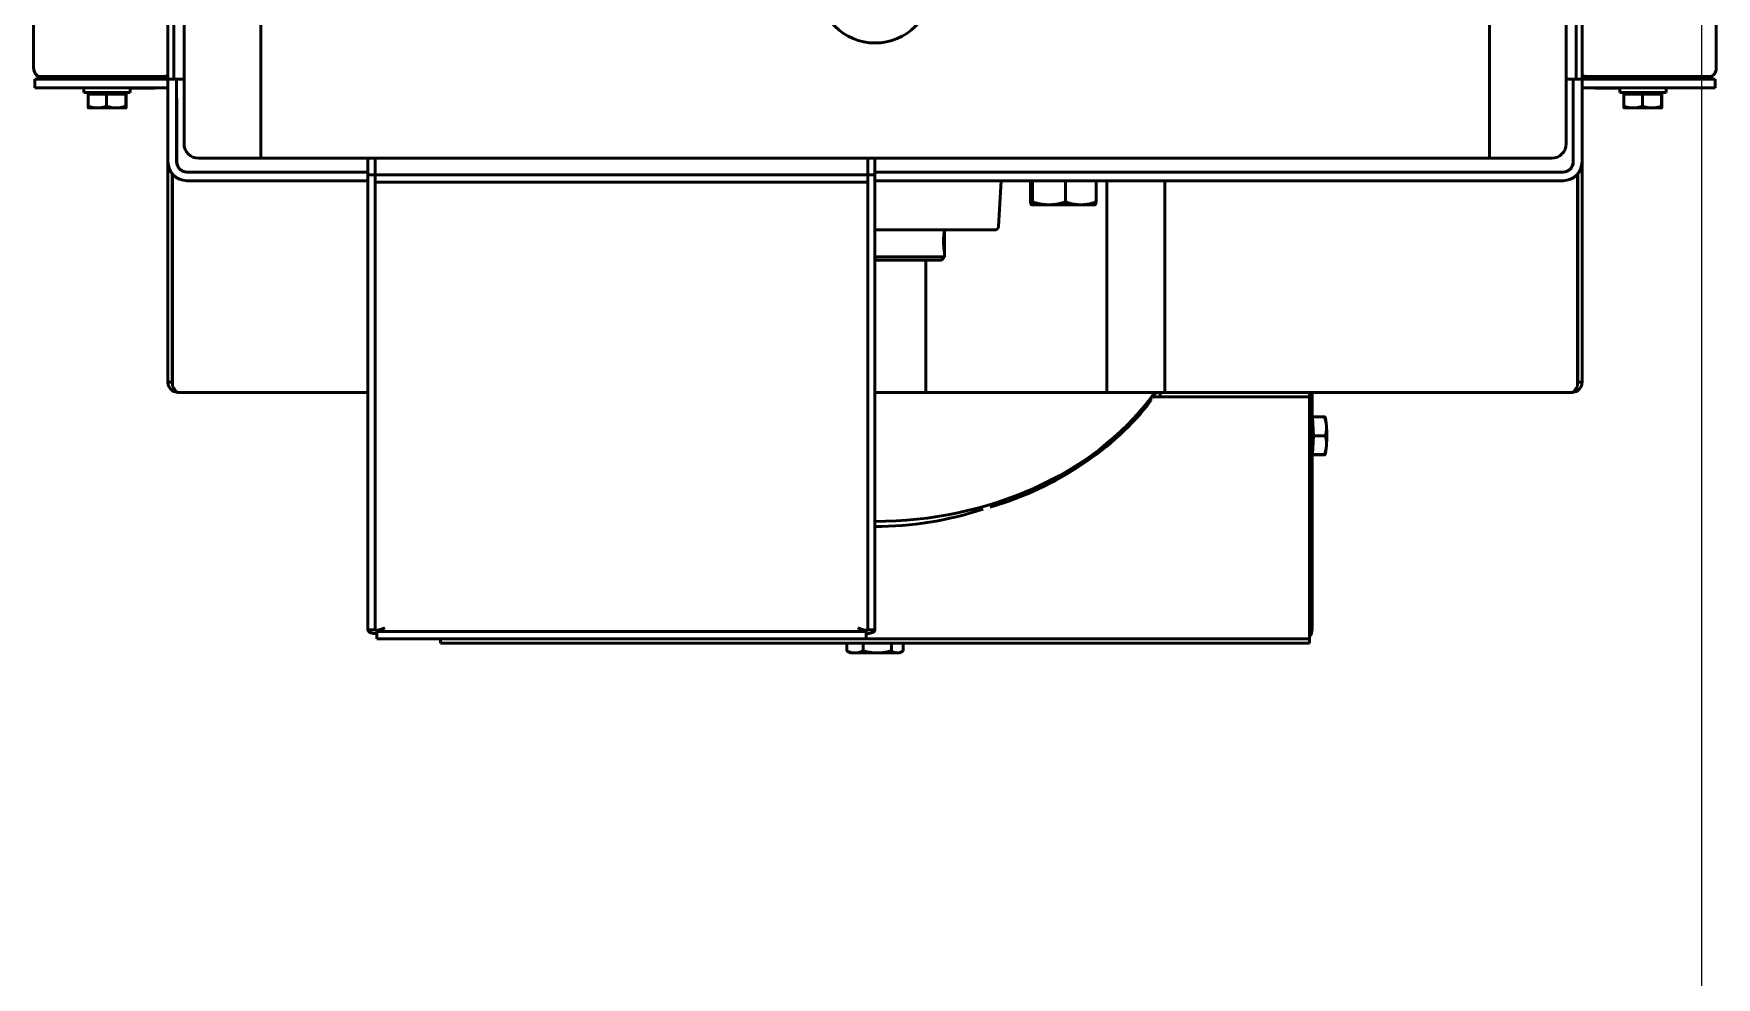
# Model space of a CAD drawing. Extents: x -3873 to 164127, y 7129 to 96529.
# Drawn here: x 50371 to 50951, y 56636 to 56961 of the extents above; entities that cross this region are included whole.
import ezdxf

# ---------------------------------------------------------------- set-up
doc = ezdxf.new("R2010")
doc.units = 0
doc.layers.get('0').update_dxf_attribs({"linetype": 'CONTINUOUS'})
doc.layers.add('LAYOUT Kromeka', color=1, linetype='CONTINUOUS', lineweight=5)
doc.layers.add('Visible (ISO)', color=7, linetype='CONTINUOUS', lineweight=50)

# ---------------------------------------------------------------- blocks, each defined once
blk = doc.blocks.new('defeathering_gibletpump_murzan_4b1')
at = {"ltscale": 20}
blk.add_line((490.000175, 374.999995), (0.000005, 375.000005), dxfattribs=at)
blk = doc.blocks.new('FP02-1500_Feet_deskinner')
at = {"layer": 'Visible (ISO)', "color": 0}
for p, q in [((-9.77, 1897.98), (-9.77, 1900.62)), ((-8.5, 1901.38), (-9.36, 1900.88)), ((-6.95, 1901.38), (-8.5, 1901.38)), ((0.77, 1901.38), (-6.95, 1901.38)), ((-4.12, 1897.98), (-4.12, 1900.62)), ((7.72, 1901.38), (0.77, 1901.38)), ((5.66, 1897.98), (5.66, 1900.62)), ((8.5, 1901.38), (7.72, 1901.38)), ((8.5, 1901.38), (9.36, 1900.88)), ((9.77, 1897.98), (9.77, 1900.62)), ((-175, 1736.48), (-175, 1893.41)), ((-175, 1893.41), (-172.5, 1893.41)), ((-172.5, 1736.48), (-172.5, 1893.41)), ((-171.93, 1896.48), (-3.07, 1896.48)), ((-171.93, 1893.98), (-171.93, 1896.48)), ((-171.93, 1893.98), (-3.07, 1893.98)), ((-150, 1897.98), (150, 1897.98)), ((-150, 1896.48), (-150, 1897.98)), ((-3.07, 1893.98), (-3.07, 1896.48)), ((150, 1896.48), (-3.07, 1896.48)), ((-3.07, 1896.48), (150, 1896.48)), ((0, 1893.41), (-2.5, 1893.41)), ((-2.5, 1736.48), (-2.5, 1893.41)), ((0, 1736.48), (0, 1893.41)), ((150, 1896.48), (150, 1897.98)), ((150, 1896.48), (150, 1812.98)), ((150.83, 1811.48), (150.83, 1893.08)), ((150.83, 1833), (154.36, 1833)), ((150.96, 1832.96), (150.83, 1832.97)), ((150.96, 1832.96), (155.06, 1832.96)), ((151.31, 1826.44), (150.96, 1832.96)), ((155.39, 1832.89), (155.34, 1832.97)), ((150.96, 1819.96), (151.31, 1826.44)), ((151.31, 1826.44), (155.41, 1826.44)), ((150.83, 1819.97), (150.96, 1819.96)), ((150.96, 1819.96), (155.06, 1819.96)), ((155.39, 1820.07), (155.33, 1819.97)), ((95.25, 1813.92), (95.25, 1814.28)), ((95.25, 1813.36), (95.25, 1813.92)), ((96.31, 1812.98), (96.23, 1812.98)), ((96.31, 1812.98), (96.31, 1811.97)), ((96.31, 1812.98), (150, 1812.98)), ((98.43, 1812.98), (98.43, 1812.39)), ((98.43, 1812.98), (150, 1812.98)), ((98.43, 1812.39), (98.43, 1811.48)), ((150, 1812.98), (150, 1811.48)), ((-244, 1807.98), (-244, 1731.98)), ((-243.71, 1807.98), (-244, 1807.98)), ((-242.5, 1807.98), (-243.71, 1807.98)), ((-242.5, 1736.13), (-242.5, 1807.98)), ((-242.43, 1736.22), (-242.43, 1809.32)), ((-240.5, 1811.48), (-175, 1811.48)), ((98.43, 1811.48), (0, 1811.48)), ((17.5, 1811.48), (17.5, 1765.88)), ((80, 1811.48), (80, 1738.48)), ((150, 1811.48), (98.43, 1811.48)), ((100, 1811.48), (100, 1738.48)), ((150, 1811.48), (150.83, 1811.48)), ((150.83, 1811.48), (240.5, 1811.48)), ((242.43, 1736.22), (242.43, 1809.32)), ((243.71, 1807.98), (242.5, 1807.98)), ((242.5, 1807.98), (242.5, 1736.13)), ((244, 1807.98), (243.71, 1807.98)), ((244, 1731.98), (244, 1807.98)), ((0, 1765.88), (22.9, 1765.88)), ((22.9, 1765.88), (24, 1764.78)), ((0, 1764.78), (24, 1764.78)), ((23.96, 1763.12), (23.96, 1755.63)), ((24, 1763.34), (23.99, 1763.35)), ((24, 1764.78), (24, 1763.42)), ((24, 1763.34), (24, 1755.48)), ((0, 1755.48), (41.36, 1755.48)), ((42.62, 1754.28), (43.55, 1738.48)), ((53.66, 1738.58), (53.66, 1745.8)), ((54, 1746.78), (53.98, 1746.77)), ((54.02, 1746.78), (54, 1746.78)), ((60.05, 1746.78), (54.02, 1746.78)), ((54.38, 1738.58), (54.38, 1745.8)), ((71.03, 1746.78), (60.05, 1746.78)), ((65.72, 1738.58), (65.72, 1745.8)), ((76, 1746.78), (71.03, 1746.78)), ((76, 1746.78), (76.02, 1746.77)), ((76.34, 1738.58), (76.34, 1745.8)), ((-237.5, 1738.48), (-175, 1738.48)), ((-175, 1736.48), (-175, 1735.48)), ((-175, 1736.48), (-172.5, 1736.48)), ((-172.5, 1738.98), (-2.5, 1738.98)), ((-172.5, 1736.48), (-172.5, 1738.98)), ((-172.5, 1730.73), (-172.5, 1736.48)), ((-172.5, 1736.48), (-2.5, 1736.48)), ((-2.5, 1736.48), (-2.5, 1738.98)), ((0, 1736.48), (-2.5, 1736.48)), ((-2.5, 1736.48), (-2.5, 1730.73)), ((0, 1738.48), (237.5, 1738.48)), ((0, 1736.48), (0, 1735.48)), ((54.38, 1738.58), (53.66, 1738.58)), ((65.72, 1738.58), (54.38, 1738.58)), ((54.95, 1738.58), (54.95, 1738.48)), ((76.34, 1738.58), (65.72, 1738.58)), ((75.05, 1738.58), (75.05, 1738.48)), ((-244, 1703.48), (-244, 1731.98)), ((-241, 1703.48), (-241, 1731.98)), ((-240.93, 1709.98), (-240.93, 1731.98)), ((-237.5, 1735.48), (-175, 1735.48)), ((-233.46, 1730.73), (-215.46, 1730.73)), ((-215.46, 1730.73), (-211.96, 1730.73)), ((-211.54, 1730.73), (-211.96, 1730.73)), ((-211.96, 1577.36), (-211.96, 1730.73)), ((-211.54, 1730.73), (-180.1, 1730.73)), ((-178.91, 1730.73), (-180.1, 1730.73)), ((-178.91, 1730.73), (-120.82, 1730.73)), ((-175, 1735.48), (-175, 1731.98)), ((-175, 1730.73), (-175, 1731.98)), ((-119.04, 1730.73), (-120.82, 1730.73)), ((-119.04, 1730.73), (-43.14, 1730.73)), ((-41.04, 1730.73), (-43.14, 1730.73)), ((-41.04, 1730.73), (41.12, 1730.73)), ((0, 1735.48), (237.5, 1735.48)), ((0, 1731.98), (0, 1735.48)), ((0, 1731.98), (0, 1730.73)), ((43.22, 1730.73), (41.12, 1730.73)), ((43.22, 1730.73), (119.12, 1730.73)), ((120.9, 1730.73), (119.12, 1730.73)), ((120.9, 1730.73), (178.99, 1730.73)), ((180.18, 1730.73), (178.99, 1730.73)), ((180.18, 1730.73), (211.62, 1730.73)), ((212.04, 1730.73), (211.62, 1730.73)), ((212.04, 1730.73), (215.54, 1730.73)), ((212.04, 1577.36), (212.04, 1730.73)), ((215.54, 1730.73), (233.54, 1730.73)), ((240.93, 1709.98), (240.93, 1731.98)), ((241, 1731.98), (241, 1703.48)), ((244, 1731.98), (244, 1703.48)), ((-238.46, 1464.48), (-238.46, 1725.73)), ((238.54, 1456.48), (238.54, 1725.73)), ((-268.38, 1713.38), (-271.5, 1713.38)), ((-271.5, 1713.38), (-271.5, 1713.38)), ((-261.88, 1713.38), (-268.38, 1713.38)), ((-258.5, 1713.38), (-261.88, 1713.38)), ((-258.5, 1713.38), (-258.5, 1713.38)), ((-258.5, 1713.38), (-258.5, 1713.38)), ((261.62, 1713.38), (258.5, 1713.38)), ((258.5, 1713.38), (258.5, 1713.38)), ((268.12, 1713.38), (261.62, 1713.38)), ((271.5, 1713.38), (268.12, 1713.38)), ((271.5, 1713.38), (271.5, 1713.38)), ((271.5, 1713.38), (271.5, 1713.38)), ((-257, 1708.08), (-273, 1708.08)), ((-273, 1708.08), (-273, 1706.48)), ((-271.59, 1708.68), (-271.59, 1712.8)), ((-265.17, 1708.68), (-271.59, 1708.68)), ((-270.7, 1708.68), (-270.7, 1708.08)), ((-265.17, 1708.68), (-265.17, 1712.8)), ((-258.59, 1708.68), (-265.17, 1708.68)), ((-259.3, 1708.68), (-259.3, 1708.08)), ((-258.59, 1708.68), (-258.59, 1712.8)), ((-258.41, 1708.68), (-258.59, 1708.68)), ((-258.41, 1708.68), (-258.41, 1712.8)), ((-257, 1708.08), (-257, 1706.48)), ((-240.93, 1709.98), (-241, 1709.98)), ((241, 1709.98), (240.93, 1709.98)), ((273, 1708.08), (257, 1708.08)), ((257, 1708.08), (257, 1706.48)), ((258.41, 1708.68), (258.41, 1712.8)), ((264.83, 1708.68), (258.41, 1708.68)), ((259.3, 1708.68), (259.3, 1708.08)), ((264.83, 1708.68), (264.83, 1712.8)), ((271.41, 1708.68), (264.83, 1708.68)), ((270.7, 1708.68), (270.7, 1708.08)), ((271.41, 1708.68), (271.41, 1712.8)), ((271.59, 1708.68), (271.41, 1708.68)), ((271.59, 1708.68), (271.59, 1712.8)), ((273, 1708.08), (273, 1706.48)), ((-290, 1706.48), (-244, 1706.48)), ((-290, 1706.48), (-290, 1703.48)), ((-290, 1703.48), (-244, 1703.48)), ((-245.1, 1702.48), (-288.23, 1702.48)), ((-248.5, 1706.58), (-257, 1706.58)), ((-248.5, 1706.58), (-248.5, 1706.48)), ((-244, 1702.48), (-245.1, 1702.48)), ((-244, 1703.48), (-241, 1703.48)), ((-242, 1703.48), (-244, 1703.48)), ((-244, 1703.48), (-244, 1464.48)), ((-242, 1703.48), (-242, 1464.48)), ((-238.5, 1703.48), (-241, 1703.48)), ((-238.46, 1703.48), (-238.5, 1703.48)), ((238.54, 1703.48), (241, 1703.48)), ((244, 1703.48), (241, 1703.48)), ((242, 1703.48), (244, 1703.48)), ((242, 1456.48), (242, 1703.48)), ((244, 1706.48), (290, 1706.48)), ((244, 1703.48), (290, 1703.48)), ((244, 1456.48), (244, 1703.48)), ((245.1, 1702.48), (244, 1702.48)), ((288.23, 1702.48), (245.1, 1702.48)), ((257, 1706.58), (248.5, 1706.58)), ((248.5, 1706.58), (248.5, 1706.48)), ((290, 1706.48), (290, 1703.48)), ((-290.35, 1699.48), (-290.35, 1657.48)), ((290.35, 1657.48), (290.35, 1699.48))]:
    blk.add_line(p, q, dxfattribs=at)
blk.add_circle((0.04, 1671.48), 19.5, dxfattribs=at)
for centre, radius, start, end in [((41.36, 1754.22), 1.26, 3, 90), ((-237.5, 1731.98), 6.5, 90, 180), ((237.5, 1731.98), 6.5, 0, 90), ((-237.5, 1731.98), 3.5, 90, 180), ((-233.46, 1725.73), 5, 90, 180), ((233.54, 1725.73), 5, 0, 90), ((237.5, 1731.98), 3.5, 0, 90), ((-286.5, 1699.98), 3.5, 90, 143.54541), ((286.5, 1699.98), 3.5, 36.45459, 90)]:
    blk.add_arc(centre, radius, start, end, dxfattribs=at)
for centre, major_axis, ratio, start_param, end_param in [((145.96, 1893.08), (0, 4.9), 0.995607, 4.712389, 5.305945), ((0, 1665.79), (-0.02, -191.99), 0.781286, 2.890514, 3.141698), ((0, 1768.59), (110.91, 0), 0.788011, 0.537793, 1.570796), ((0, 1769.52), (-110.91, 0), 0.788011, 3.680047, 4.345685), ((150.61, 1826.48), (0, 5.7), 0.093633, 3.582624, 5.842154), ((155.29, 1826.48), (0, 6.5), 0.093633, 5.231191, 6.119564), ((155.29, 1826.48), (0, -6.5), 0.093633, 1.042401, 2.089599), ((155.29, 1826.48), (0, -6.5), 0.093633, 0.163622, 1.042401), ((0, 1665.79), (-0.02, -191.99), 0.781286, 2.444494, 2.447764), ((-288.23, 1699.48), (0, 3), 0.707107, 0, 1.570796), ((-245.1, 1699.48), (0, 3), 0.707107, 5.738743, 6.283185), ((245.1, 1699.48), (0, 3), 0.707107, 0, 0.544443), ((288.23, 1699.48), (0, 3), 0.707107, 4.712389, 6.283185)]:
    blk.add_ellipse(centre, major_axis=major_axis, ratio=ratio, start_param=start_param, end_param=end_param, dxfattribs=at)
for points, weights in [([(-6.95, 1901.38), (-8.26, 1901.38), (-9.77, 1900.62)], [1, 1.0379548493, 1]), ([(-9.77, 1900.62), (-9.56, 1900.76), (-9.36, 1900.88)], [1, 1.00702979296, 1.01145554506]), ([(-4.12, 1900.62), (-5.63, 1901.38), (-6.95, 1901.38)], [1, 1.0379548493, 1]), ([(0.77, 1901.38), (-1.5, 1901.38), (-4.12, 1900.62)], [1, 1.0379548493, 1]), ([(5.66, 1900.62), (3.04, 1901.38), (0.77, 1901.38)], [1, 1.0379548493, 1]), ([(7.72, 1901.38), (6.76, 1901.38), (5.66, 1900.62)], [1, 1.0379548493, 1]), ([(9.77, 1900.62), (8.67, 1901.38), (7.72, 1901.38)], [1, 1.0379548493, 1]), ([(155.29, 1832.98), (155.13, 1832.99), (154.36, 1833)], [1, 1.0379548493, 1]), ([(155.06, 1832.96), (155.45, 1832.97), (155.29, 1832.98)], [1, 1.0379548493, 1]), ([(155.81, 1829.7), (155.73, 1831.21), (155.06, 1832.96)], [1, 1.0379548493, 1]), ([(155.41, 1826.44), (155.9, 1828.19), (155.81, 1829.7)], [1, 1.0379548493, 1]), ([(155.81, 1823.2), (155.89, 1824.71), (155.41, 1826.44)], [1, 1.0379548493, 1]), ([(155.06, 1819.96), (155.73, 1821.7), (155.81, 1823.2)], [1, 1.0379548493, 1]), ([(155.33, 1819.97), (155.33, 1819.97), (155.06, 1819.96)], [1.01615089014, 1.02630138162, 1]), ([(54.02, 1746.78), (53.85, 1746.78), (53.66, 1745.8)], [1, 1.0379548493, 1]), ([(54.38, 1745.8), (54.19, 1746.78), (54.02, 1746.78)], [1, 1.0379548493, 1]), ([(60.05, 1746.78), (57.42, 1746.78), (54.38, 1745.8)], [1, 1.0379548493, 1]), ([(65.72, 1745.8), (62.68, 1746.78), (60.05, 1746.78)], [1, 1.0379548493, 1]), ([(71.03, 1746.78), (68.57, 1746.78), (65.72, 1745.8)], [1, 1.0379548493, 1]), ([(76.34, 1745.8), (73.5, 1746.78), (71.03, 1746.78)], [1, 1.0379548493, 1]), ([(76.02, 1746.77), (76.17, 1746.68), (76.34, 1745.8)], [1.00699426533, 1.03405752754, 1]), ([(-268.38, 1713.38), (-269.87, 1713.38), (-271.59, 1712.8)], [1, 1.0379548493, 1]), ([(-271.59, 1712.8), (-271.54, 1713.36), (-271.5, 1713.38)], [1, 1.03636163672, 1.00305267012]), ([(-265.17, 1712.8), (-266.89, 1713.38), (-268.38, 1713.38)], [1, 1.0379548493, 1]), ([(-261.88, 1713.38), (-263.41, 1713.38), (-265.17, 1712.8)], [1, 1.0379548493, 1]), ([(-258.59, 1712.8), (-260.35, 1713.38), (-261.88, 1713.38)], [1, 1.0379548493, 1]), ([(-258.5, 1713.38), (-258.54, 1713.38), (-258.59, 1712.8)], [1, 1.0379548493, 1]), ([(-258.41, 1712.8), (-258.46, 1713.38), (-258.5, 1713.38)], [1, 1.0379548493, 1]), ([(261.62, 1713.38), (260.13, 1713.38), (258.41, 1712.8)], [1, 1.0379548493, 1]), ([(258.41, 1712.8), (258.46, 1713.36), (258.5, 1713.38)], [1, 1.03636163672, 1.00305267012]), ([(264.83, 1712.8), (263.11, 1713.38), (261.62, 1713.38)], [1, 1.0379548493, 1]), ([(268.12, 1713.38), (266.59, 1713.38), (264.83, 1712.8)], [1, 1.0379548493, 1]), ([(271.41, 1712.8), (269.65, 1713.38), (268.12, 1713.38)], [1, 1.0379548493, 1]), ([(271.5, 1713.38), (271.46, 1713.38), (271.41, 1712.8)], [1, 1.0379548493, 1]), ([(271.59, 1712.8), (271.54, 1713.38), (271.5, 1713.38)], [1, 1.0379548493, 1])]:
    blk.add_rational_spline(points, weights, degree=2, dxfattribs=at)
for points in [[(-175, 1893.41), (-175, 1893.61), (-174.9, 1893.8), (-174.7, 1893.98)], [(-169.1, 1892.67), (-170.04, 1893.48), (-170.99, 1893.98), (-171.93, 1893.98)], [(-5.9, 1892.67), (-4.96, 1893.48), (-4.01, 1893.98), (-3.07, 1893.98)], [(-244, 1807.98), (-244, 1808.36), (-243.94, 1808.74), (-243.81, 1809.11)], [(-242.43, 1808.51), (-242.48, 1808.33), (-242.5, 1808.16), (-242.5, 1807.98)], [(242.43, 1808.51), (242.48, 1808.33), (242.5, 1808.16), (242.5, 1807.98)], [(244, 1807.98), (244, 1808.36), (243.94, 1808.74), (243.81, 1809.11)], [(23.96, 1763.12), (23.99, 1763.32), (24, 1763.42), (24, 1763.42)], [(23.98, 1755.48), (23.97, 1755.52), (23.97, 1755.57), (23.96, 1755.63)], [(-240.93, 1731.98), (-240.92, 1732.29), (-240.9, 1732.59), (-240.88, 1732.9)], [(240.88, 1732.9), (240.9, 1732.59), (240.92, 1732.29), (240.93, 1731.98)], [(-244, 1706.98), (-244, 1706.81), (-244.02, 1706.64), (-244.07, 1706.48)], [(244, 1706.98), (244, 1706.81), (244.02, 1706.64), (244.07, 1706.48)]]:
    blk.add_open_spline(points, degree=3, dxfattribs=at)
for points, knots in [([(-174.7, 1893.98), (-174.36, 1894.28), (-173.74, 1894.52), (-172.92, 1894.62), (-172.62, 1894.65), (-172.28, 1894.67), (-171.93, 1894.67)], [-0.7961055, -0.7961055, -0.7961055, -0.7961055, -0.4482644, -0.4482644, -0.4482644, -0.3190114, -0.3190114, -0.3190114, -0.3190114]), ([(-169.1, 1892.67), (-170.23, 1893.27), (-171.34, 1893.5), (-171.95, 1893.51), (-172.31, 1893.52), (-172.5, 1893.47), (-172.5, 1893.41)], [0, 0, 0, 0, 0.633249, 0.633249, 0.633249, 1, 1, 1, 1]), ([(-5.9, 1892.67), (-4.77, 1893.27), (-3.66, 1893.5), (-3.05, 1893.51), (-2.69, 1893.52), (-2.5, 1893.47), (-2.5, 1893.41)], [0, 0, 0, 0, 0.633249, 0.633249, 0.633249, 1, 1, 1, 1]), ([(0, 1893.41), (0, 1893.94), (-0.78, 1894.46), (-2.08, 1894.62), (-2.38, 1894.65), (-2.72, 1894.67), (-3.07, 1894.67)], [-1, -1, -1, -1, -0.4482644, -0.4482644, -0.4482644, -0.3190114, -0.3190114, -0.3190114, -0.3190114]), ([(96.31, 1811.97), (96.13, 1812.14), (95.96, 1812.34), (95.61, 1812.81), (95.43, 1813.07), (95.25, 1813.36)], [0, 0, 0, 0, 0.1231654, 0.1231654, 0.2464695, 0.2464695, 0.2464695, 0.2464695]), ([(98.43, 1811.48), (98.08, 1811.48), (97.73, 1811.52), (97.02, 1811.69), (96.66, 1811.81), (96.31, 1811.97)], [0, 0, 0, 0, 0.1536293, 0.1536293, 0.3077012, 0.3077012, 0.3077012, 0.3077012]), ([(-243.81, 1809.11), (-243.57, 1809.83), (-243.07, 1810.48), (-242.43, 1810.9), (-241.86, 1811.27), (-241.18, 1811.48), (-240.5, 1811.48)], [-0.7914109, -0.7914109, -0.7914109, -0.7914109, -0.3713238, -0.3713238, -0.3713238, 0, 0, 0, 0]), ([(-242.43, 1809.32), (-241.89, 1810.38), (-241.36, 1811.19), (-240.82, 1811.41), (-240.72, 1811.46), (-240.61, 1811.48), (-240.5, 1811.48)], [-1, -1, -1, -1, -0.167481, -0.167481, -0.167481, 0, 0, 0, 0]), ([(243.81, 1809.11), (243.57, 1809.83), (243.07, 1810.48), (242.43, 1810.9), (241.86, 1811.27), (241.18, 1811.48), (240.5, 1811.48)], [-0.7914109, -0.7914109, -0.7914109, -0.7914109, -0.3713238, -0.3713238, -0.3713238, 0, 0, 0, 0]), ([(242.43, 1809.32), (241.89, 1810.38), (241.36, 1811.19), (240.82, 1811.41), (240.72, 1811.46), (240.61, 1811.48), (240.5, 1811.48)], [-1, -1, -1, -1, -0.167481, -0.167481, -0.167481, 0, 0, 0, 0]), ([(23.66, 1759.38), (23.66, 1759.88), (23.68, 1760.42), (23.75, 1761.4), (23.79, 1761.85), (23.87, 1762.56), (23.92, 1762.87), (23.95, 1763.09), (23.96, 1763.11), (23.96, 1763.12)], [-1.2078227, -1.2078227, -1.2078227, -1.2078227, -1.0568428, -1.0568428, -0.905863, -0.905863, -0.7548872, -0.7548872, -0.7421512, -0.7421512, -0.7421512, -0.7421512]), ([(23.96, 1755.63), (23.96, 1755.65), (23.95, 1755.67), (23.92, 1755.89), (23.87, 1756.2), (23.79, 1756.9), (23.75, 1757.35), (23.68, 1758.34), (23.66, 1758.88), (23.66, 1759.38)], [-1.6734941, -1.6734941, -1.6734941, -1.6734941, -1.6607582, -1.6607582, -1.5097824, -1.5097824, -1.3588025, -1.3588025, -1.2078227, -1.2078227, -1.2078227, -1.2078227]), ([(-240.93, 1731.98), (-240.9, 1732.48), (-240.8, 1732.97), (-240.54, 1733.62), (-240.43, 1733.83), (-240.24, 1734.11), (-240.18, 1734.2), (-240.07, 1734.33), (-240.03, 1734.37), (-239.97, 1734.43), (-239.96, 1734.45), (-239.93, 1734.48), (-239.92, 1734.49), (-239.9, 1734.51), (-239.89, 1734.51), (-239.89, 1734.52), (-239.88, 1734.53), (-239.88, 1734.53), (-239.66, 1734.74), (-239.35, 1734.97), (-238.56, 1735.34), (-238.07, 1735.48), (-237.5, 1735.48)], [0, 0, 0, 0, 0.25, 0.25, 0.375, 0.375, 0.4375, 0.4375, 0.46875, 0.46875, 0.484375, 0.484375, 0.492188, 0.492188, 0.496094, 0.498047, 0.498047, 0.5, 0.5, 0.75, 0.75, 1, 1, 1, 1]), ([(237.5, 1735.48), (238.07, 1735.48), (238.56, 1735.34), (239.15, 1735.06), (239.33, 1734.96), (239.56, 1734.8), (239.63, 1734.74), (239.73, 1734.66), (239.76, 1734.64), (239.8, 1734.6), (239.82, 1734.58), (239.84, 1734.56), (239.85, 1734.56), (239.86, 1734.55), (239.86, 1734.54), (239.87, 1734.54), (239.87, 1734.53), (239.87, 1734.53), (240.2, 1734.22), (240.45, 1733.84), (240.8, 1732.97), (240.9, 1732.48), (240.93, 1731.98)], [0, 0, 0, 0, 0.25, 0.25, 0.375, 0.375, 0.4375, 0.4375, 0.46875, 0.46875, 0.484375, 0.484375, 0.492188, 0.492188, 0.496094, 0.498047, 0.498047, 0.5, 0.5, 0.75, 0.75, 1, 1, 1, 1])]:
    blk.add_open_spline(points, degree=3, knots=knots, dxfattribs=at)

msp = doc.modelspace()

# ---------------------------------------------------------------- block references
at = {"layer": 'LAYOUT Kromeka', "xscale": -1, "rotation": 180}
msp.add_blockref('FP02-1500_Feet_deskinner', (50660.98, 58648.92), dxfattribs=at)
at = {"layer": 'LAYOUT Kromeka', "ltscale": 20, "rotation": 270}
msp.add_blockref('defeathering_gibletpump_murzan_4b1', (50571.35, 57076.44), dxfattribs=at)

doc.saveas('drawing.dxf')
